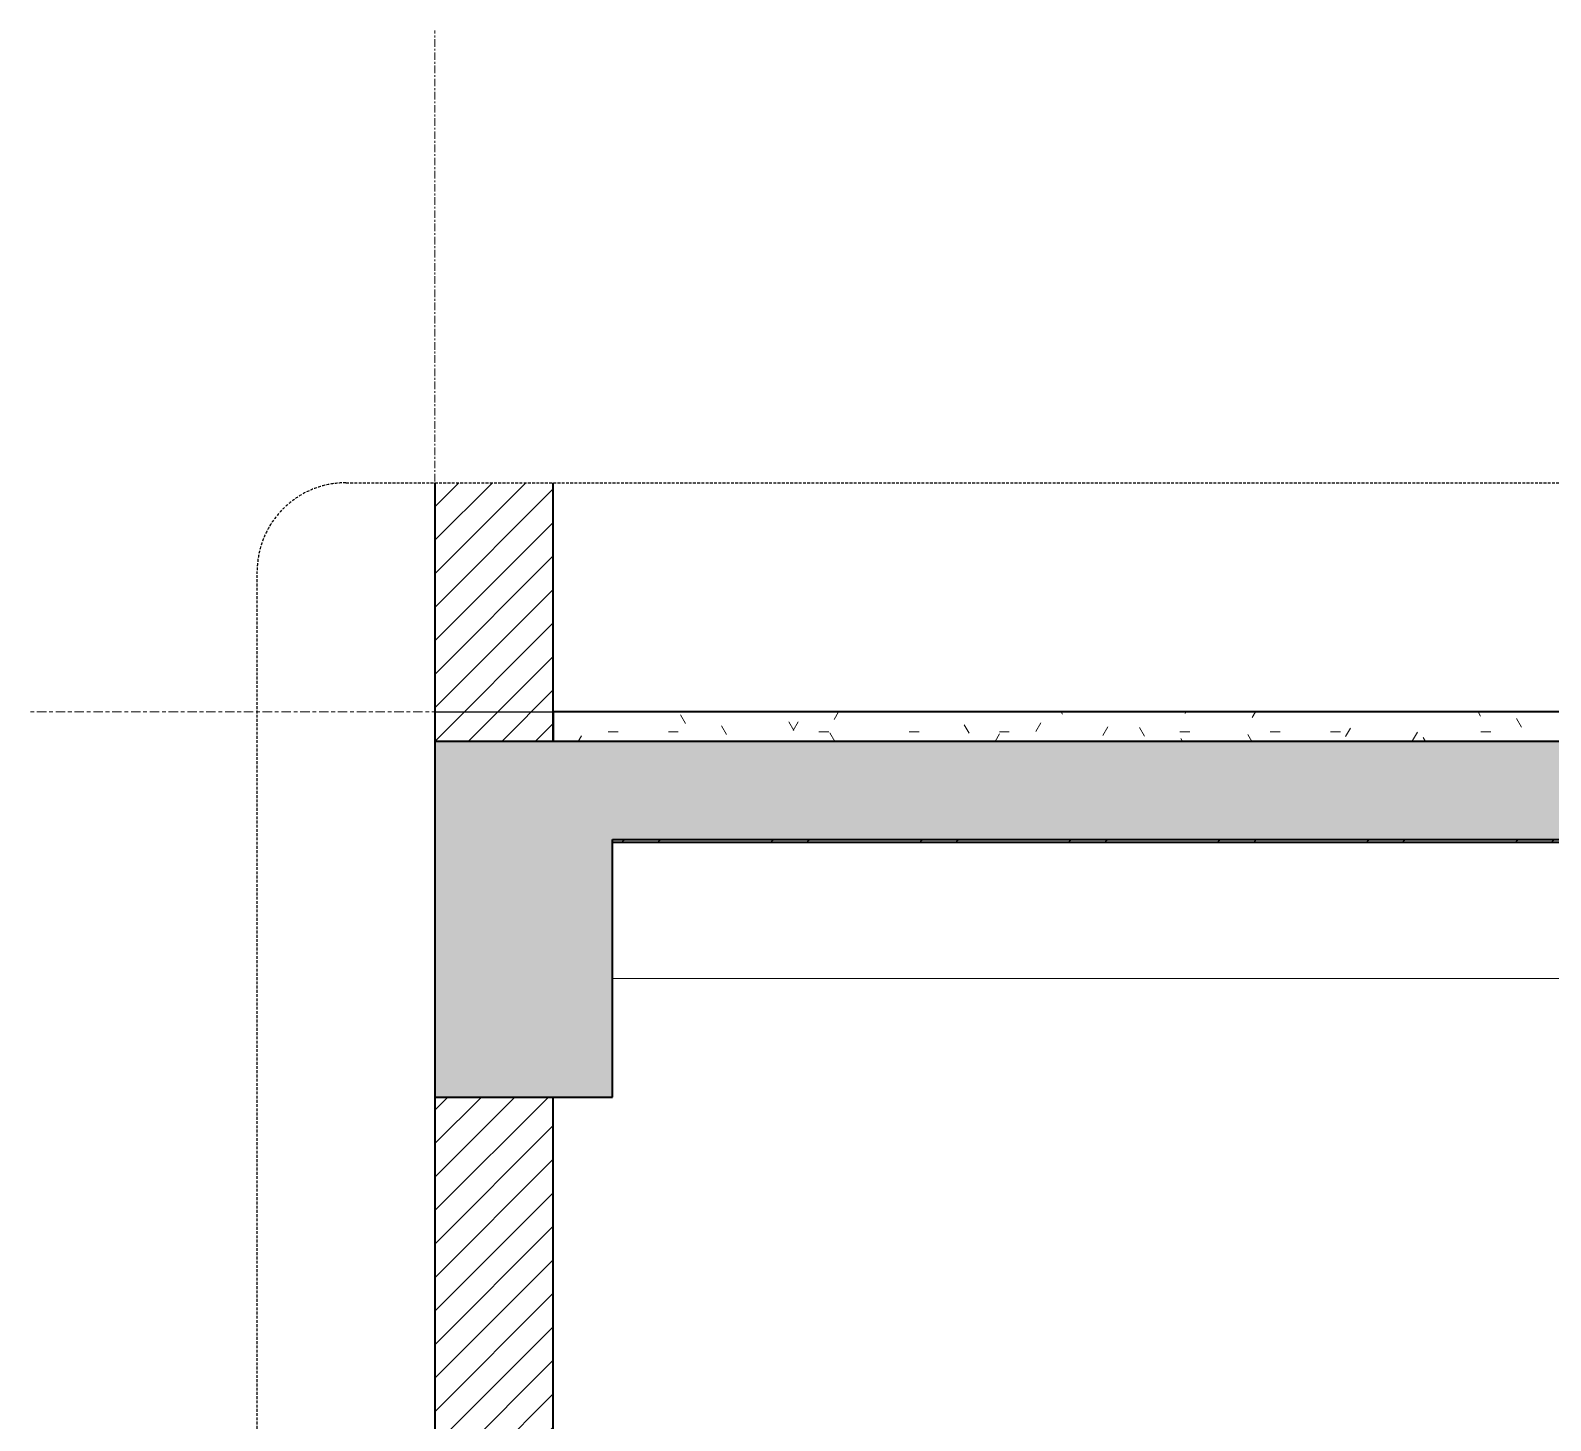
# Model space of a CAD drawing. Header units: millimetres. Extents: x 31499 to 223976, y 3719 to 80291.
# Drawn here: x 59018 to 61585, y 7804 to 10150 of the extents above; entities that cross this region are included whole.
import ezdxf

# ---------------------------------------------------------------- set-up
doc = ezdxf.new("R2010")
doc.units = ezdxf.units.MM
for name, pattern in [('Centre', [31.75, 6.35, -4.7625, 15.875, -4.7625]), ('Grid Line', [22.225, 12.7, -3.175, 3.175, -3.175]), ('Hidden', [7.14375, 4.7625, -2.38125]), ('IMPORT-CENTER _2_', [40.64, 25.4, -5.08, 5.08, -5.08])]:
    doc.linetypes.add(name, pattern=pattern)
for name, color, linetype, lineweight in [('0-5', 170, 'Continuous', 5), ('A-DETL-GENF', 92, 'Continuous', 18), ('A-DETL-GENF-4', 92, 'Hidden', 25), ('A-DETL-GENF-5', 9, 'Continuous', 18), ('A-DETL-MEDM', 33, 'Continuous', 35), ('A-FLOR-FNSH-1', 250, 'Continuous', 35), ('A-FLOR-LEVL-2', 51, 'Centre', 9), ('A-FLOR-PATT-1', 253, 'Continuous', 18), ('A-FLOR-PATT-4', 67, 'Continuous', 18), ('A-WALL-5', 250, 'Continuous', 35), ('A-WALL-PATT-2', 111, 'Continuous', 18), ('G-IMPT', 8, 'Continuous', 18), ('G-IMPT-3', 8, 'IMPORT-CENTER _2_', 18), ('M-EQPM', 50, 'Continuous', 18), ('M-EQPM-1', 50, 'Continuous', 25), ('S-BEAM-2', 7, 'Continuous', 18), ('S-GRID-1', 1, 'Grid Line', 9)]:
    doc.layers.add(name, color=color, linetype=linetype, lineweight=lineweight)
pattern_1 = [(50, (37692.33, 15875), (364.368, -31.878), [38.1, -419.1]), (355, (37692.33, 15875), (-70.486, 382.113), [30.48, -335.28]), (100.451, (37722.7, 15872.34), (293.885, 350.233), [32.38, -356.18]), (46.184, (37692.33, 15976.6), (542.158, -84.086), [57.15, -628.65]), (96.636, (37737.5, 15969.6), (474.805, 494.855), [48.57, -534.27]), (351.184, (37692.33, 15976.6), (474.81, 494.85), [45.72, -502.92]), (21, (37743.13, 15951.2), (303.228, -204.53), [38.1, -419.1]), (326, (37743.13, 15951.2), (123.604, 368.376), [30.48, -335.28]), (71.451, (37768.4, 15934.16), (426.834, 163.843), [32.38, -356.18]), (37.5, (37692.33, 15875), (6.1766, 169.1102), [3.353, -327.863, 3.353, -337.007, -336.55]), (37.5, (37692.33, 15875), (6.1766, 169.1102), [-671.576, 3.353, -333.197]), (7.5, (37692.33, 15875), (133.639, 200.3615), [3.353, -190.703, 3.353, -320.243, -128.27]), (7.5, (37692.33, 15875), (133.639, 200.3615), [-517.652, 3.353, -124.917]), (327.5, (37579.05, 15875), (271.1818, -11.4584), [3.353, -123.647, 3.353, -392.887, -525.78]), (327.5, (37579.05, 15875), (271.1818, -11.4584), [-523.24, 3.353, -522.427]), (317.5, (37528.25, 15875), (296.2585, 50.853), [3.353, -161.747, 3.353, -259.791, -373.38]), (317.5, (37528.25, 15875), (296.2585, 50.853), [-428.244, 3.353, -370.027]), (45, (37692.33, 15875), (-125.7236, 125.7236), []), (45, (37692.33, 16065.5), (-125.7236, 125.7236), [])]
pattern_2 = [(45, (63740.723, 15875), (-28.28427, 28.28427), [])]

# ---------------------------------------------------------------- blocks, each defined once
blk = doc.blocks.new('NCV_TKTC_KET CAU_rvt-3-TKCS_CĂN HỘ LOẠI 2A - MẶT CẮT 2')
at = {"layer": 'A-FLOR-PATT-1'}
h = blk.add_hatch(dxfattribs=at)
h.set_pattern_fill('FP_3', color=256, style=0, pattern_type=2)
h.set_pattern_definition(pattern_1)
h.paths.add_polyline_path([(33952.6, 8780), (37952.6, 8780), (37952.6, 8785), (33952.6, 8785)])
h = blk.add_hatch(dxfattribs=at)
h.set_pattern_fill('FP_3', color=256, style=0, pattern_type=2)
h.set_pattern_definition(pattern_1)
h.paths.add_polyline_path([(33952.6, 8780), (37952.6, 8780), (37952.6, 8785), (33952.6, 8785)])
at = {"layer": 'A-FLOR-FNSH-1'}
blk.add_line((33952.6, 8780), (37952.6, 8780), dxfattribs=at)
at = {"layer": 'S-BEAM-2'}
blk.add_line((33952.6, 8550), (36744.9, 8550), dxfattribs=at)
blk = doc.blocks.new('NCV_TKTC_TANG 3 - 4_rvt-4-TKCS_CĂN HỘ LOẠI 2A - MẶT CẮT 2')
at = {"layer": 'A-FLOR-PATT-4'}
h = blk.add_hatch(dxfattribs=at)
h.set_pattern_fill('FP_6', color=256, style=0, pattern_type=2)
h.set_pattern_definition([(0, (37692.334, 15875), (203.2, 50.8), [16.764, -135.636, 16.764, -135.636, -812.8]), (0, (37692.334, 15875), (203.2, 50.8), [-304.8, 16.764, -288.036, 16.764, -135.636, -355.6]), (0, (37692.334, 15875), (203.2, 50.8), [-762, 16.764, -84.836, 16.764, -237.236]), (120, (37768.534, 15900.4), (-145.5941, 150.57636), [16.764, -135.636, 16.764, -135.636, -812.8]), (120, (37768.534, 15900.4), (-145.5941, 150.57636), [-304.8, 16.764, -288.036, 16.764, -135.636, -355.6]), (120, (37768.534, 15900.4), (-145.5941, 150.57636), [-762, 16.764, -84.836, 16.764, -237.236]), (240, (37793.934, 16002), (-57.6059, -201.37636), [16.764, -135.636, 16.764, -135.636, -812.8]), (240, (37793.934, 16002), (-57.6059, -201.37636), [-304.8, 16.764, -288.036, 16.764, -135.636, -355.6]), (240, (37793.934, 16002), (-57.6059, -201.37636), [-762, 16.764, -84.836, 16.764, -237.236])])
h.paths.add_polyline_path([(33952.6, 8950), (36952.6, 8950), (36952.6, 9000), (33852.6, 9000), (33852.6, 8950)])
at = {"layer": 'A-FLOR-FNSH-1'}
for p, q in [((36952.6, 9000), (33852.6, 9000)), ((33852.6, 9000), (33852.6, 8950))]:
    blk.add_line(p, q, dxfattribs=at)
blk = doc.blocks.new('TKTC_XREF_251221_MB TANG 2-7 - TKTC_XREF_260130_MB TANG 2-5_dwg_$cc-4746808-TKCS_CĂN HỘ LOẠI 2A - MẶT CẮT 2')
at = {"layer": 'G-IMPT-3'}
for p, q in [((34697.1, 5600), (34850.1, 5600)), ((34773.6, 5600), (34773.6, 5600))]:
    blk.add_line(p, q, dxfattribs=at)
at = {"layer": 'M-EQPM'}
for p, q in [((34773.6, 5600), (34716.7, 5600)), ((34716.7, 5600), (34830.4, 5600)), ((34827.6, 5600), (34719.5, 5600)), ((34719.5, 5600), (34773.6, 5600)), ((34773.6, 5600), (34827.6, 5600)), ((34830.4, 5600), (34773.6, 5600))]:
    blk.add_line(p, q, dxfattribs=at)
blk = doc.blocks.new('TKTC_XREF_251221_MB TANG 2-7 - TKTC_XREF_260130_MB TANG 2-5_dwg_CUM U_DN100-4746796-TKCS_CĂN HỘ LOẠI 2A - MẶT CẮT 2')
at = {"layer": 'G-IMPT'}
for p, q in [((34703.9, 5600), (34702, 5600)), ((34702, 5600), (34717.3, 5600)), ((34703.9, 5600), (34706.7, 5600)), ((34715.4, 5600), (34703.9, 5600)), ((34705.3, 5600), (34713.9, 5600)), ((34843.3, 5600), (34705.6, 5600)), ((34706.7, 5600), (34712.5, 5600)), ((34707.1, 5600), (34708, 5600)), ((34707.1, 5600), (34712.2, 5600)), ((34708, 5600), (34711.2, 5600)), ((34708, 5600), (34711.2, 5600)), ((34708, 5600), (34711.2, 5600)), ((34711.2, 5600), (34712.2, 5600)), ((34712.5, 5600), (34715.4, 5600)), ((34835.3, 5600), (34713.6, 5600)), ((34713.6, 5600), (34717.6, 5600)), ((34717.3, 5600), (34715.4, 5600)), ((34831.3, 5600), (34717.6, 5600)), ((34835.3, 5600), (34831.3, 5600)), ((34833.5, 5600), (34831.6, 5600)), ((34831.6, 5600), (34847, 5600)), ((34833.5, 5600), (34836.4, 5600)), ((34845, 5600), (34833.5, 5600)), ((34835, 5600), (34843.6, 5600)), ((34836.4, 5600), (34842.2, 5600)), ((34836.7, 5600), (34837.7, 5600)), ((34836.7, 5600), (34841.8, 5600)), ((34837.7, 5600), (34840.9, 5600)), ((34837.7, 5600), (34840.9, 5600)), ((34837.7, 5600), (34840.9, 5600)), ((34840.9, 5600), (34841.8, 5600)), ((34842.2, 5600), (34845, 5600)), ((34847, 5600), (34845, 5600))]:
    blk.add_line(p, q, dxfattribs=at)
blk = doc.blocks.new('TKTC_XREF_251221_MB TANG 2-7 - TKTC_XREF_260130_MB TANG 2-5_dwg_$cc-V44-TKCS_CĂN HỘ LOẠI 2A - MẶT CẮT 2')
at = {"layer": 'G-IMPT-3'}
for p, q in [((34661.3, 5600), (34814.3, 5600)), ((34737.8, 5600), (34737.8, 5600))]:
    blk.add_line(p, q, dxfattribs=at)
at = {"layer": 'M-EQPM'}
for p, q in [((34737.8, 5600), (34683.7, 5600)), ((34683.7, 5600), (34737.8, 5600)), ((34737.8, 5600), (34725.2, 5600)), ((34725.2, 5600), (34737.8, 5600)), ((34737.8, 5600), (34750.3, 5600)), ((34750.3, 5600), (34737.8, 5600)), ((34794.6, 5600), (34794.6, 5600))]:
    blk.add_line(p, q, dxfattribs=at)
blk = doc.blocks.new('TKTC_XREF_251221_MB TANG 2-7 - TKTC_XREF_260130_MB TANG 2-5_dwg_CUM U_DN100-V45-TKCS_CĂN HỘ LOẠI 2A - MẶT CẮT 2')
at = {"layer": 'G-IMPT'}
for p, q in [((34737.8, 5600), (34670.7, 5600)), ((34670.7, 5600), (34737.8, 5600)), ((34737.8, 5600), (34678.4, 5600)), ((34678.4, 5600), (34737.8, 5600)), ((34737.8, 5600), (34737.8, 5600)), ((34802.6, 5600), (34737.8, 5600)), ((34802.6, 5600), (34737.8, 5600)), ((34802.6, 5600), (34737.8, 5600)), ((34802.6, 5600), (34737.8, 5600)), ((34804.5, 5600), (34802.6, 5600)), ((34802.6, 5600), (34804.5, 5600)), ((34804.5, 5600), (34802.6, 5600)), ((34802.6, 5600), (34804.5, 5600)), ((34809.3, 5600), (34804.5, 5600)), ((34804.5, 5600), (34809.3, 5600)), ((34804.5, 5600), (34809.3, 5600)), ((34804.5, 5600), (34809.3, 5600)), ((34809.3, 5600), (34804.5, 5600)), ((34804.5, 5600), (34809.3, 5600)), ((34804.5, 5600), (34809.3, 5600)), ((34804.5, 5600), (34809.3, 5600)), ((34809.3, 5600), (34809.3, 5600)), ((34809.3, 5600), (34809.3, 5600)), ((34810.3, 5600), (34815.7, 5600)), ((34815.7, 5600), (34810.3, 5600)), ((34810.3, 5600), (34815.7, 5600)), ((34815.7, 5600), (34810.3, 5600)), ((34816.7, 5600), (34815.7, 5600)), ((34815.7, 5600), (34816.7, 5600)), ((34816.7, 5600), (34815.7, 5600)), ((34815.7, 5600), (34816.7, 5600))]:
    blk.add_line(p, q, dxfattribs=at)
blk = doc.blocks.new('TKTC_XREF_251221_MB TANG 2-7 - TKTC_XREF_260130_MB TANG 2-5_dwg_THU NUOC - THU NUOC-444531-TKCS_MB TẦNG 1-4746804-TKCS_CĂN HỘ LOẠI 2A - MẶT CẮT 2')
at = {"layer": 'G-IMPT'}
for p, q in [((34278.6, 5600), (34128.6, 5600)), ((34128.6, 5600), (34278.6, 5600)), ((34253.6, 5600), (34153.6, 5600)), ((34153.6, 5600), (34253.6, 5600)), ((34248.6, 5600), (34158.6, 5600)), ((34158.6, 5600), (34248.6, 5600)), ((34158.6, 5600), (34248.6, 5600)), ((34248.6, 5600), (34158.6, 5600)), ((34171.5, 5600), (34171.5, 5600)), ((34171.5, 5600), (34171.5, 5600)), ((34171.5, 5600), (34171.5, 5600)), ((34171.5, 5600), (34195.6, 5600)), ((34195.6, 5600), (34171.5, 5600)), ((34235.7, 5600), (34171.5, 5600)), ((34171.5, 5600), (34235.7, 5600)), ((34235.7, 5600), (34171.5, 5600)), ((34171.5, 5600), (34235.7, 5600)), ((34183.8, 5600), (34183.8, 5600)), ((34183.8, 5600), (34183.8, 5600)), ((34223.3, 5600), (34183.8, 5600)), ((34183.8, 5600), (34223.3, 5600)), ((34223.3, 5600), (34183.8, 5600)), ((34183.8, 5600), (34223.3, 5600)), ((34193.8, 5600), (34193.8, 5600)), ((34193.8, 5600), (34193.8, 5600)), ((34213.4, 5600), (34193.8, 5600)), ((34193.8, 5600), (34213.4, 5600)), ((34213.4, 5600), (34193.8, 5600)), ((34193.8, 5600), (34213.4, 5600)), ((34235.7, 5600), (34211.6, 5600)), ((34211.6, 5600), (34235.7, 5600)), ((34213.4, 5600), (34213.4, 5600)), ((34213.4, 5600), (34213.4, 5600)), ((34223.3, 5600), (34223.3, 5600)), ((34223.3, 5600), (34223.3, 5600)), ((34235.7, 5600), (34235.7, 5600)), ((34235.7, 5600), (34235.7, 5600)), ((34235.7, 5600), (34235.7, 5600))]:
    blk.add_line(p, q, dxfattribs=at)
blk = doc.blocks.new('TKTC_XREF_251221_MB TANG 2-7 - TKTC_XREF_251221_MB TANG 2-7-V62-TKCS_CĂN HỘ LOẠI 2A - MẶT CẮT 2')
at = {"layer": 'M-EQPM'}
for p, q in [((34653, 9000), (34802.7, 9000)), ((34802.7, 9000), (34653, 9000)), ((34693.9, 9000), (34843.6, 9000)), ((34843.6, 9000), (34693.9, 9000)), ((34701.8, 9000), (34702.1, 9000)), ((34852.2, 9000), (34701.8, 9000)), ((34701.8, 9000), (34702.1, 9000)), ((34852.2, 9000), (34701.8, 9000)), ((34701.8, 9000), (34702.1, 9000)), ((34852.2, 9000), (34701.8, 9000)), ((34701.8, 9000), (34702.1, 9000)), ((34852.2, 9000), (34701.8, 9000)), ((34701.8, 9000), (34702.1, 9000)), ((34852.2, 9000), (34701.8, 9000)), ((34852.4, 9000), (34702, 9000)), ((34702, 9000), (34852.4, 9000)), ((34852.4, 9000), (34702, 9000)), ((34702, 9000), (34852.4, 9000)), ((34852.4, 9000), (34702, 9000)), ((34702, 9000), (34852.4, 9000)), ((34852.4, 9000), (34702, 9000)), ((34702, 9000), (34852.4, 9000)), ((34852.4, 9000), (34702, 9000)), ((34702, 9000), (34852.4, 9000)), ((34702.1, 9000), (34852.6, 9000)), ((34702.1, 9000), (34852.6, 9000)), ((34702.1, 9000), (34852.6, 9000)), ((34702.1, 9000), (34852.6, 9000)), ((34702.1, 9000), (34852.5, 9000)), ((34802.8, 9000), (34852.6, 9000)), ((34852.6, 9000), (34802.8, 9000)), ((34852.6, 9000), (34852.2, 9000)), ((34852.6, 9000), (34852.2, 9000)), ((34852.6, 9000), (34852.2, 9000)), ((34852.6, 9000), (34852.2, 9000)), ((34852.5, 9000), (34852.2, 9000))]:
    blk.add_line(p, q, dxfattribs=at)
at = {"layer": 'M-EQPM-1'}
blk.add_line((33652.6, 9000), (42967, 9000), dxfattribs=at)
for name, p in [('TKTC_XREF_251221_MB TANG 2-7 - TKTC_XREF_260130_MB TANG 2-5_dwg_THU NUOC - THU NUOC-444531-TKCS_MB TẦNG 1-4746804-TKCS_CĂN HỘ LOẠI 2A - MẶT CẮT 2', (0, 3400)), ('TKTC_XREF_251221_MB TANG 2-7 - TKTC_XREF_260130_MB TANG 2-5_dwg_THU NUOC - THU NUOC-444531-TKCS_MB TẦNG 1-4746804-TKCS_CĂN HỘ LOẠI 2A - MẶT CẮT 2', (0, 3400)), ('TKTC_XREF_251221_MB TANG 2-7 - TKTC_XREF_260130_MB TANG 2-5_dwg_THU NUOC - THU NUOC-444531-TKCS_MB TẦNG 1-4746804-TKCS_CĂN HỘ LOẠI 2A - MẶT CẮT 2', (0, 3400)), ('TKTC_XREF_251221_MB TANG 2-7 - TKTC_XREF_260130_MB TANG 2-5_dwg_THU NUOC - THU NUOC-444531-TKCS_MB TẦNG 1-4746804-TKCS_CĂN HỘ LOẠI 2A - MẶT CẮT 2', (0, 3400)), ('TKTC_XREF_251221_MB TANG 2-7 - TKTC_XREF_260130_MB TANG 2-5_dwg_THU NUOC - THU NUOC-444531-TKCS_MB TẦNG 1-4746804-TKCS_CĂN HỘ LOẠI 2A - MẶT CẮT 2', (0, 3400)), ('TKTC_XREF_251221_MB TANG 2-7 - TKTC_XREF_260130_MB TANG 2-5_dwg_THU NUOC - THU NUOC-444531-TKCS_MB TẦNG 1-4746804-TKCS_CĂN HỘ LOẠI 2A - MẶT CẮT 2', (0, 3400)), ('TKTC_XREF_251221_MB TANG 2-7 - TKTC_XREF_260130_MB TANG 2-5_dwg_THU NUOC - THU NUOC-444531-TKCS_MB TẦNG 1-4746804-TKCS_CĂN HỘ LOẠI 2A - MẶT CẮT 2', (0, 3400)), ('TKTC_XREF_251221_MB TANG 2-7 - TKTC_XREF_260130_MB TANG 2-5_dwg_$cc-V44-TKCS_CĂN HỘ LOẠI 2A - MẶT CẮT 2', (0, 3400)), ('TKTC_XREF_251221_MB TANG 2-7 - TKTC_XREF_260130_MB TANG 2-5_dwg_CUM U_DN100-V45-TKCS_CĂN HỘ LOẠI 2A - MẶT CẮT 2', (0, 3400)), ('TKTC_XREF_251221_MB TANG 2-7 - TKTC_XREF_260130_MB TANG 2-5_dwg_$cc-4746808-TKCS_CĂN HỘ LOẠI 2A - MẶT CẮT 2', (0, 3400)), ('TKTC_XREF_251221_MB TANG 2-7 - TKTC_XREF_260130_MB TANG 2-5_dwg_$cc-4746808-TKCS_CĂN HỘ LOẠI 2A - MẶT CẮT 2', (0, 3400)), ('TKTC_XREF_251221_MB TANG 2-7 - TKTC_XREF_260130_MB TANG 2-5_dwg_$cc-4746808-TKCS_CĂN HỘ LOẠI 2A - MẶT CẮT 2', (0, 3400)), ('TKTC_XREF_251221_MB TANG 2-7 - TKTC_XREF_260130_MB TANG 2-5_dwg_$cc-4746808-TKCS_CĂN HỘ LOẠI 2A - MẶT CẮT 2', (0, 3400)), ('TKTC_XREF_251221_MB TANG 2-7 - TKTC_XREF_260130_MB TANG 2-5_dwg_$cc-4746808-TKCS_CĂN HỘ LOẠI 2A - MẶT CẮT 2', (0, 3400)), ('TKTC_XREF_251221_MB TANG 2-7 - TKTC_XREF_260130_MB TANG 2-5_dwg_CUM U_DN100-4746796-TKCS_CĂN HỘ LOẠI 2A - MẶT CẮT 2', (0, 3400)), ('TKTC_XREF_251221_MB TANG 2-7 - TKTC_XREF_260130_MB TANG 2-5_dwg_CUM U_DN100-4746796-TKCS_CĂN HỘ LOẠI 2A - MẶT CẮT 2', (0, 3400)), ('TKTC_XREF_251221_MB TANG 2-7 - TKTC_XREF_260130_MB TANG 2-5_dwg_CUM U_DN100-4746796-TKCS_CĂN HỘ LOẠI 2A - MẶT CẮT 2', (0, 3400)), ('TKTC_XREF_251221_MB TANG 2-7 - TKTC_XREF_260130_MB TANG 2-5_dwg_CUM U_DN100-4746796-TKCS_CĂN HỘ LOẠI 2A - MẶT CẮT 2', (0, 3400)), ('TKTC_XREF_251221_MB TANG 2-7 - TKTC_XREF_260130_MB TANG 2-5_dwg_CUM U_DN100-4746796-TKCS_CĂN HỘ LOẠI 2A - MẶT CẮT 2', (0, 3400)), ('TKTC_XREF_251221_MB TANG 2-7 - TKTC_XREF_260130_MB TANG 2-5_dwg_$cc-V44-TKCS_CĂN HỘ LOẠI 2A - MẶT CẮT 2', (40.9, 3400)), ('TKTC_XREF_251221_MB TANG 2-7 - TKTC_XREF_260130_MB TANG 2-5_dwg_CUM U_DN100-V45-TKCS_CĂN HỘ LOẠI 2A - MẶT CẮT 2', (40.9, 3400))]:
    blk.add_blockref(name, p)
blk = doc.blocks.new('BORDER VIEW - BORDER VIEW-3699670-TKCS_CĂN HỘ LOẠI 2A - MẶT CẮT 2')
at = {"layer": 'A-DETL-GENF-4'}
for p, q in [((33502.6, 9386.8), (42817, 9386.8)), ((33352.6, 5090), (33352.6, 9236.8))]:
    blk.add_line(p, q, dxfattribs=at)
blk.add_arc((33502.6, 9236.8), 150, 90, 180, dxfattribs=at)

msp = doc.modelspace()

# ---------------------------------------------------------------- hatches: boundary and pattern name
at = {"layer": 'A-DETL-GENF-5'}
h = msp.add_hatch(dxfattribs=at)
h.set_pattern_fill('FP_3', color=256, style=0, pattern_type=2)
h.set_pattern_definition([(50, (63740.72, 15875), (364.368, -31.878), [38.1, -419.1]), (355, (63740.72, 15875), (-70.486, 382.113), [30.48, -335.28]), (100.451, (63771.1, 15872.34), (293.885, 350.233), [32.38, -356.18]), (46.184, (63740.72, 15976.6), (542.158, -84.086), [57.15, -628.65]), (96.636, (63785.9, 15969.6), (474.805, 494.855), [48.57, -534.27]), (351.184, (63740.7, 15976.6), (474.81, 494.85), [45.72, -502.92]), (21, (63791.52, 15951.2), (303.2285, -204.5305), [38.1, -419.1]), (326, (63791.52, 15951.2), (123.604, 368.376), [30.48, -335.28]), (71.451, (63816.8, 15934.16), (426.834, 163.843), [32.38, -356.18]), (37.5, (63740.72, 15875), (6.1766, 169.1102), [3.353, -327.863, 3.353, -337.007, -336.55]), (37.5, (63740.72, 15875), (6.1766, 169.1102), [-671.576, 3.353, -333.197]), (7.5, (63740.72, 15875), (133.639, 200.3615), [3.353, -190.703, 3.353, -320.243, -128.27]), (7.5, (63740.72, 15875), (133.639, 200.3615), [-517.652, 3.353, -124.917]), (327.5, (63627.44, 15875), (271.1818, -11.4584), [3.353, -123.647, 3.353, -392.887, -525.78]), (327.5, (63627.44, 15875), (271.1818, -11.4584), [-523.24, 3.353, -522.427]), (317.5, (63576.64, 15875), (296.2585, 50.853), [3.353, -161.747, 3.353, -259.791, -373.38]), (317.5, (63576.64, 15875), (296.2585, 50.853), [-428.244, 3.353, -370.027]), (45, (63740.72, 15875), (-125.7236, 125.7236), []), (45, (63740.72, 16065.5), (-125.7236, 125.7236), [])])
h.paths.add_polyline_path([(68526, 4940), (68701, 4940), (68701, 5150), (69015.4, 5150), (69015.4, 5380), (68701, 5380), (68700.6, 5550), (68501, 5550), (68501, 4940)])
h.paths.add_polyline_path([(64035.1, 4940), (64301, 4940), (64301, 5330), (68101, 5330), (68101, 5550), (67901, 5550), (67901, 5500), (64201, 5500), (64201, 5550), (59701, 5550), (59701, 4950), (60001, 4950), (60001, 5380), (64001, 5380), (64001, 4940)])
h.paths.add_polyline_path([(63062.9, 7810), (63091, 7810), (63091, 7920), (63011, 7920), (63011, 7810)])
h.paths.add_polyline_path([(68701.4, 8150), (68701.4, 8550), (69015.4, 8550), (69015.4, 8780), (68701, 8780), (68701, 8950), (68501, 8950), (68501, 8150), (68701, 8150)])
h.paths.add_polyline_path([(64101, 8350), (64301, 8350), (64301, 8730), (68101, 8730), (68101, 8950), (67901, 8950), (67901, 8900), (64201, 8900), (64201, 8950), (59701, 8950), (59701, 8350), (60001, 8350), (60001, 8785), (64001, 8785), (64001, 8350), (64091, 8350)])
at = {"layer": 'A-WALL-PATT-2'}
h = msp.add_hatch(dxfattribs=at)
h.set_pattern_fill('FP_8', color=256, style=0, pattern_type=2)
h.set_pattern_definition(pattern_2)
h.paths.add_polyline_path([(59901, 8950), (59901, 9386.8), (59701, 9386.8), (59701, 8950)])
h = msp.add_hatch(dxfattribs=at)
h.set_pattern_fill('FP_8', color=256, style=0, pattern_type=2)
h.set_pattern_definition(pattern_2)
h.paths.add_polyline_path([(59901, 5550), (59901, 8350), (59701, 8350), (59701, 5550)])

# ---------------------------------------------------------------- linework, layer by layer
at = {"layer": 'A-DETL-MEDM'}
for p, q in [((64201, 8950), (59701, 8950)), ((59701, 8950), (59701, 8350)), ((60001, 8350), (60001, 8785)), ((60001, 8785), (64001, 8785)), ((59701, 8350), (60001, 8350))]:
    msp.add_line(p, q, dxfattribs=at)
at = {"layer": 'A-FLOR-LEVL-2'}
msp.add_line((59018.2, 9000), (69624, 9000), dxfattribs=at)
at = {"layer": 'A-WALL-5'}
for p, q in [((59701, 9386.8), (59701, 8950)), ((59901, 8950), (59901, 9386.8)), ((59701, 8350), (59701, 5550)), ((59901, 5550), (59901, 8350))]:
    msp.add_line(p, q, dxfattribs=at)
at = {"layer": 'S-GRID-1'}
for p, q in [((59701, 8900.2), (59701, 10150.2)), ((59701, 5420.8), (59701, 8900.2))]:
    msp.add_line(p, q, dxfattribs=at)

# ---------------------------------------------------------------- block references
at = {"layer": '0-5'}
for name in ['NCV_TKTC_TANG 3 - 4_rvt-4-TKCS_CĂN HỘ LOẠI 2A - MẶT CẮT 2', 'NCV_TKTC_KET CAU_rvt-3-TKCS_CĂN HỘ LOẠI 2A - MẶT CẮT 2']:
    msp.add_blockref(name, (26048.4, 0), dxfattribs=at)
at = {"layer": 'A-DETL-GENF'}
msp.add_blockref('BORDER VIEW - BORDER VIEW-3699670-TKCS_CĂN HỘ LOẠI 2A - MẶT CẮT 2', (26048.4, 0), dxfattribs=at)
at = {"layer": 'M-EQPM'}
msp.add_blockref('TKTC_XREF_251221_MB TANG 2-7 - TKTC_XREF_251221_MB TANG 2-7-V62-TKCS_CĂN HỘ LOẠI 2A - MẶT CẮT 2', (26048.4, 0), dxfattribs=at)

doc.saveas('drawing.dxf')
